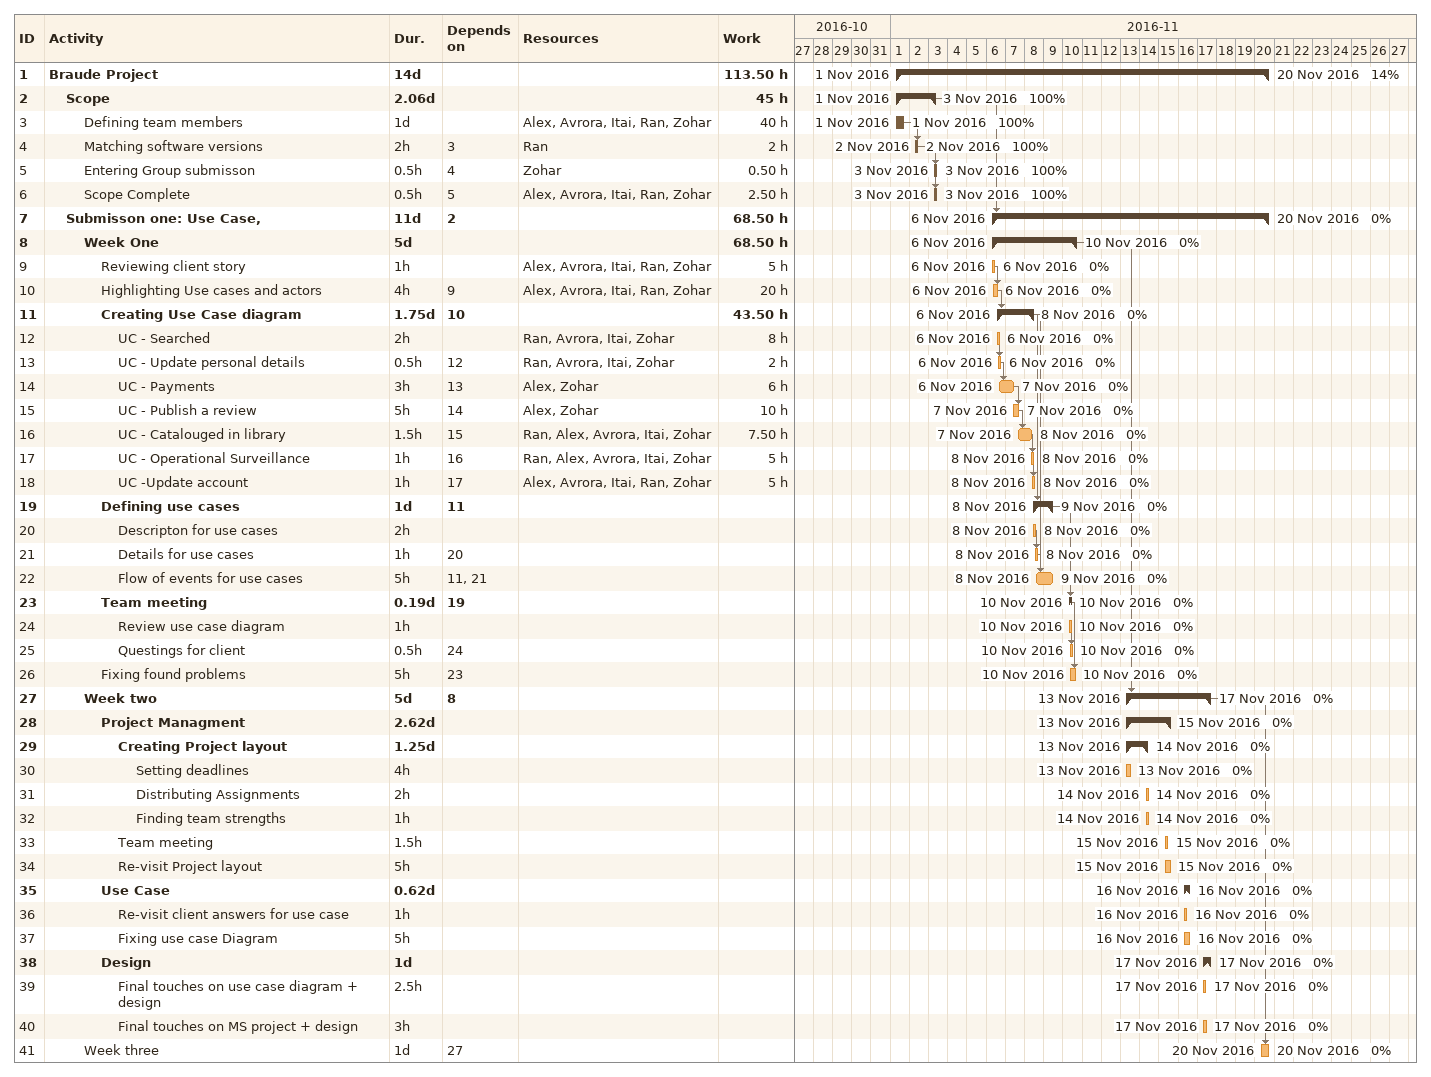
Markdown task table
| ID | Level | Task | Duration | Start | Finish | Predecessors | Resources | % complete | Work (h) |
|---|---|---|---|---|---|---|---|---|---|
| 1 | 1 | **Braude Project** | 14d | 2016-11-01 | 2016-11-20 |  |  | 14 | 113.50 |
| 2 | 2 | **Scope** | 2.06d | 2016-11-01 | 2016-11-03 |  |  | 100 | 45 |
| 3 | 3 | Defining team members | 1d | 2016-11-01 | 2016-11-01 |  | Alex, Avrora, Itai, Ran, Zohar | 100 | 40 |
| 4 | 3 | Matching software versions | 2h | 2016-11-02 | 2016-11-02 | 3 | Ran | 100 | 2 |
| 5 | 3 | Entering Group submisson | 0.5h | 2016-11-03 | 2016-11-03 | 4 | Zohar | 100 | 0.50 |
| 6 | 3 | Scope Complete | 0.5h | 2016-11-03 | 2016-11-03 | 5 | Alex, Avrora, Itai, Ran, Zohar | 100 | 2.50 |
| 7 | 2 | **Submisson one: Use Case,** | 11d | 2016-11-06 | 2016-11-20 | 2 |  | 0 | 68.50 |
| 8 | 3 | **Week One** | 5d | 2016-11-06 | 2016-11-10 |  |  | 0 | 68.50 |
| 9 | 4 | Reviewing client story | 1h | 2016-11-06 | 2016-11-06 |  | Alex, Avrora, Itai, Ran, Zohar | 0 | 5 |
| 10 | 4 | Highlighting Use cases and actors | 4h | 2016-11-06 | 2016-11-06 | 9 | Alex, Avrora, Itai, Ran, Zohar | 0 | 20 |
| 11 | 4 | **Creating Use Case diagram** | 1.75d | 2016-11-06 | 2016-11-08 | 10 |  | 0 | 43.50 |
| 12 | 5 | UC - Searched | 2h | 2016-11-06 | 2016-11-06 |  | Ran, Avrora, Itai, Zohar | 0 | 8 |
| 13 | 5 | UC - Update personal details | 0.5h | 2016-11-06 | 2016-11-06 | 12 | Ran, Avrora, Itai, Zohar | 0 | 2 |
| 14 | 5 | UC - Payments | 3h | 2016-11-06 | 2016-11-07 | 13 | Alex, Zohar | 0 | 6 |
| 15 | 5 | UC - Publish a review | 5h | 2016-11-07 | 2016-11-07 | 14 | Alex, Zohar | 0 | 10 |
| 16 | 5 | UC - Catalouged in library | 1.5h | 2016-11-07 | 2016-11-08 | 15 | Ran, Alex, Avrora, Itai, Zohar | 0 | 7.50 |
| 17 | 5 | UC - Operational Surveillance | 1h | 2016-11-08 | 2016-11-08 | 16 | Ran, Alex, Avrora, Itai, Zohar | 0 | 5 |
| 18 | 5 | UC -Update account | 1h | 2016-11-08 | 2016-11-08 | 17 | Alex, Avrora, Itai, Ran, Zohar | 0 | 5 |
| 19 | 4 | **Defining use cases** | 1d | 2016-11-08 | 2016-11-09 | 11 |  | 0 |  |
| 20 | 5 | Descripton for use cases | 2h | 2016-11-08 | 2016-11-08 |  |  | 0 |  |
| 21 | 5 | Details for use cases | 1h | 2016-11-08 | 2016-11-08 | 20 |  | 0 |  |
| 22 | 5 | Flow of events for use cases | 5h | 2016-11-08 | 2016-11-09 | 11, 21 |  | 0 |  |
| 23 | 4 | **Team meeting** | 0.19d | 2016-11-10 | 2016-11-10 | 19 |  | 0 |  |
| 24 | 5 | Review use case diagram | 1h | 2016-11-10 | 2016-11-10 |  |  | 0 |  |
| 25 | 5 | Questings for client | 0.5h | 2016-11-10 | 2016-11-10 | 24 |  | 0 |  |
| 26 | 4 | Fixing found problems | 5h | 2016-11-10 | 2016-11-10 | 23 |  | 0 |  |
| 27 | 3 | **Week two** | 5d | 2016-11-13 | 2016-11-17 | 8 |  | 0 |  |
| 28 | 4 | **Project Managment** | 2.62d | 2016-11-13 | 2016-11-15 |  |  | 0 |  |
| 29 | 5 | **Creating Project layout** | 1.25d | 2016-11-13 | 2016-11-14 |  |  | 0 |  |
| 30 | 6 | Setting deadlines | 4h | 2016-11-13 | 2016-11-13 |  |  | 0 |  |
| 31 | 6 | Distributing Assignments | 2h | 2016-11-14 | 2016-11-14 |  |  | 0 |  |
| 32 | 6 | Finding team strengths | 1h | 2016-11-14 | 2016-11-14 |  |  | 0 |  |
| 33 | 5 | Team meeting | 1.5h | 2016-11-15 | 2016-11-15 |  |  | 0 |  |
| 34 | 5 | Re-visit Project layout | 5h | 2016-11-15 | 2016-11-15 |  |  | 0 |  |
| 35 | 4 | **Use Case** | 0.62d | 2016-11-16 | 2016-11-16 |  |  | 0 |  |
| 36 | 5 | Re-visit client answers for use case | 1h | 2016-11-16 | 2016-11-16 |  |  | 0 |  |
| 37 | 5 | Fixing use case Diagram | 5h | 2016-11-16 | 2016-11-16 |  |  | 0 |  |
| 38 | 4 | **Design** | 1d | 2016-11-17 | 2016-11-17 |  |  | 0 |  |
| 39 | 5 | Final touches on use case diagram + design | 2.5h | 2016-11-17 | 2016-11-17 |  |  | 0 |  |
| 40 | 5 | Final touches on MS project + design | 3h | 2016-11-17 | 2016-11-17 |  |  | 0 |  |
| 41 | 3 | Week three | 1d | 2016-11-20 | 2016-11-20 | 27 |  | 0 |  |
